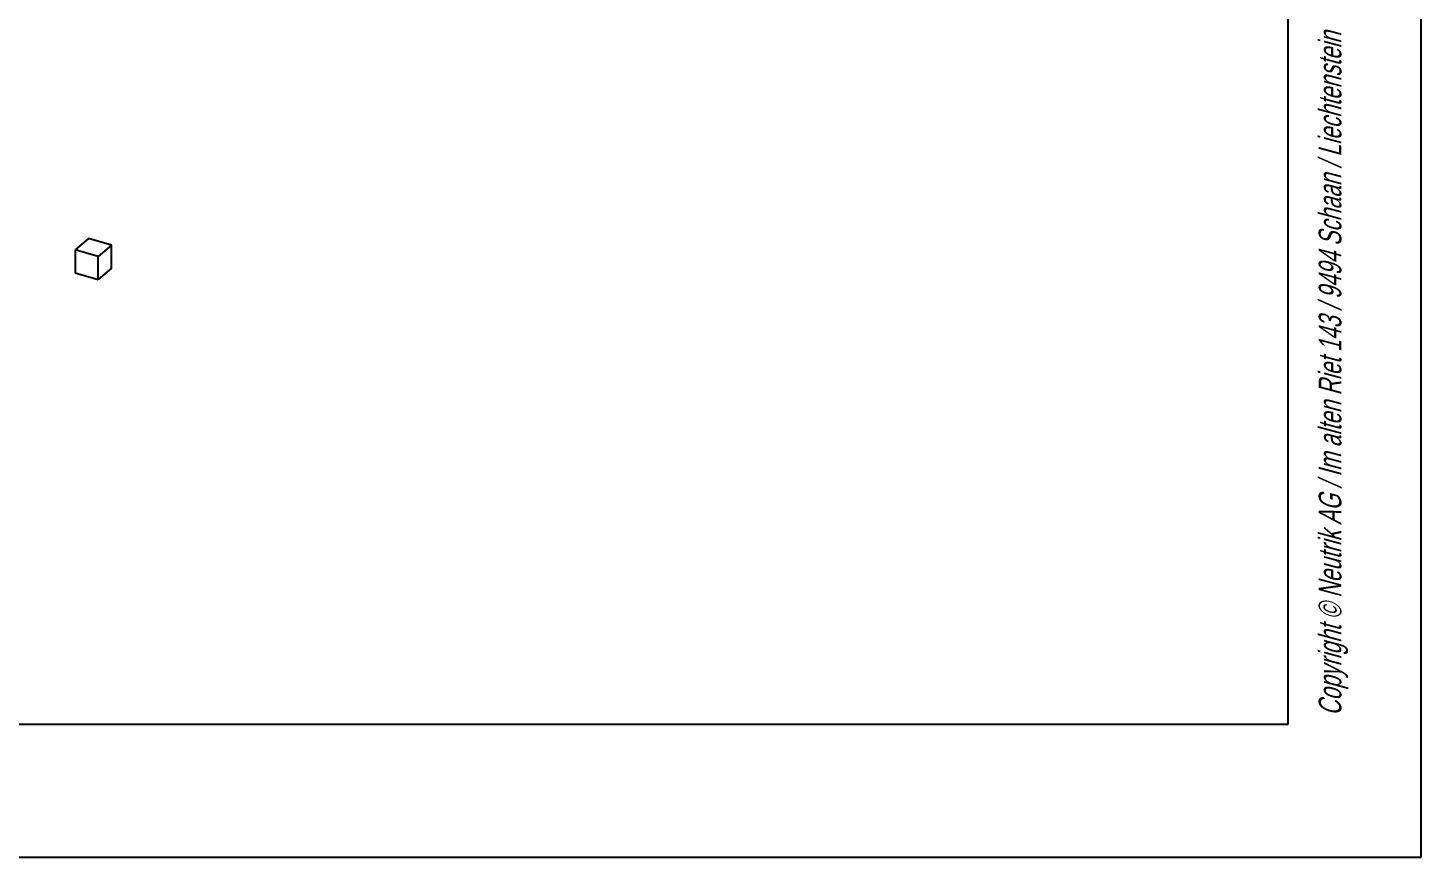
# Model space of a CAD drawing. Header units: millimetres. Extents: x 0 to 420, y 0 to 297.
# Drawn here: x 315.2 to 420, y 0 to 62.3 of the extents above; entities that cross this region are included whole.
import ezdxf

# ---------------------------------------------------------------- set-up
doc = ezdxf.new("R2010")
doc.units = ezdxf.units.MM
doc.header["$LTSCALE"] = 23.1
doc.layers.get('0').update_dxf_attribs({"linetype": 'CONTINUOUS'})
doc.styles.get("Standard").update_dxf_attribs({"font": 'txt', "width": 0.7})

# ---------------------------------------------------------------- blocks, each defined once
blk = doc.blocks.new('VOLUMEN_BL3', base_point=(320.15, 44.97))
at = {"color": 2, "linetype": 'CONTINUOUS'}
for p, q in [((319.79, 46.52), (318.79, 45.65)), ((321.52, 46.02), (319.79, 46.52)), ((320.52, 45.15), (318.79, 45.65)), ((318.79, 45.65), (318.79, 43.92)), ((321.52, 46.02), (320.52, 45.15)), ((320.52, 43.42), (320.52, 45.15)), ((321.52, 44.28), (321.52, 46.02)), ((321.52, 44.28), (320.52, 43.42)), ((318.79, 43.92), (320.52, 43.42))]:
    blk.add_line(p, q, dxfattribs=at)

msp = doc.modelspace()

# ---------------------------------------------------------------- linework, layer by layer
at = {"color": 7, "linetype": 'CONTINUOUS'}
for p, q in [((420, 0), (420, 297)), ((410, 10), (410, 287)), ((12.5, 10), (410, 10)), ((0, 0), (420, 0))]:
    msp.add_line(p, q, dxfattribs=at)

# ---------------------------------------------------------------- block references
at = {"color": 2, "linetype": 'CONTINUOUS'}
msp.add_blockref('VOLUMEN_BL3', (320.1515, 44.9679), dxfattribs=at)

# ---------------------------------------------------------------- texts
at = {"color": 5, "linetype": 'CONTINUOUS', "insert": (412.3, 10.62), "char_height": 1.7, "width": 130.317143, "attachment_point": 1, "rotation": 90, "line_spacing_factor": 0.9}
msp.add_mtext('\\Q15.0;Copyright © Neutrik AG / Im alten Riet 143 / 9494 Schaan / Liechtenstein', dxfattribs=at)

doc.saveas('drawing.dxf')
